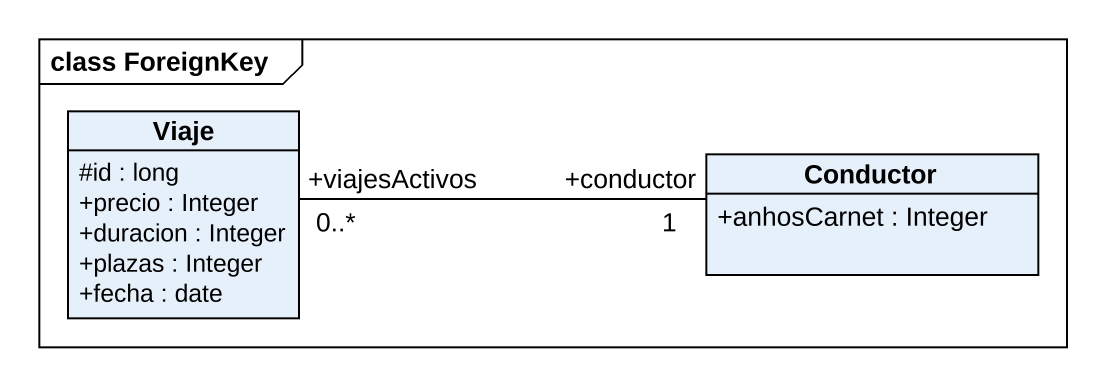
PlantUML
@startuml
mainframe class ForeignKey
hide circle
hide empty members
skinparam classAttributeIconSize 0
class Viaje {
  #id : long
  +precio : Integer
  +duracion : Integer
  +plazas : Integer
  +fecha : date
}
class Conductor {
  +anhosCarnet : Integer
}
Conductor "+conductor\n1" -left- "+viajesActivos\n0..*" Viaje
@enduml
